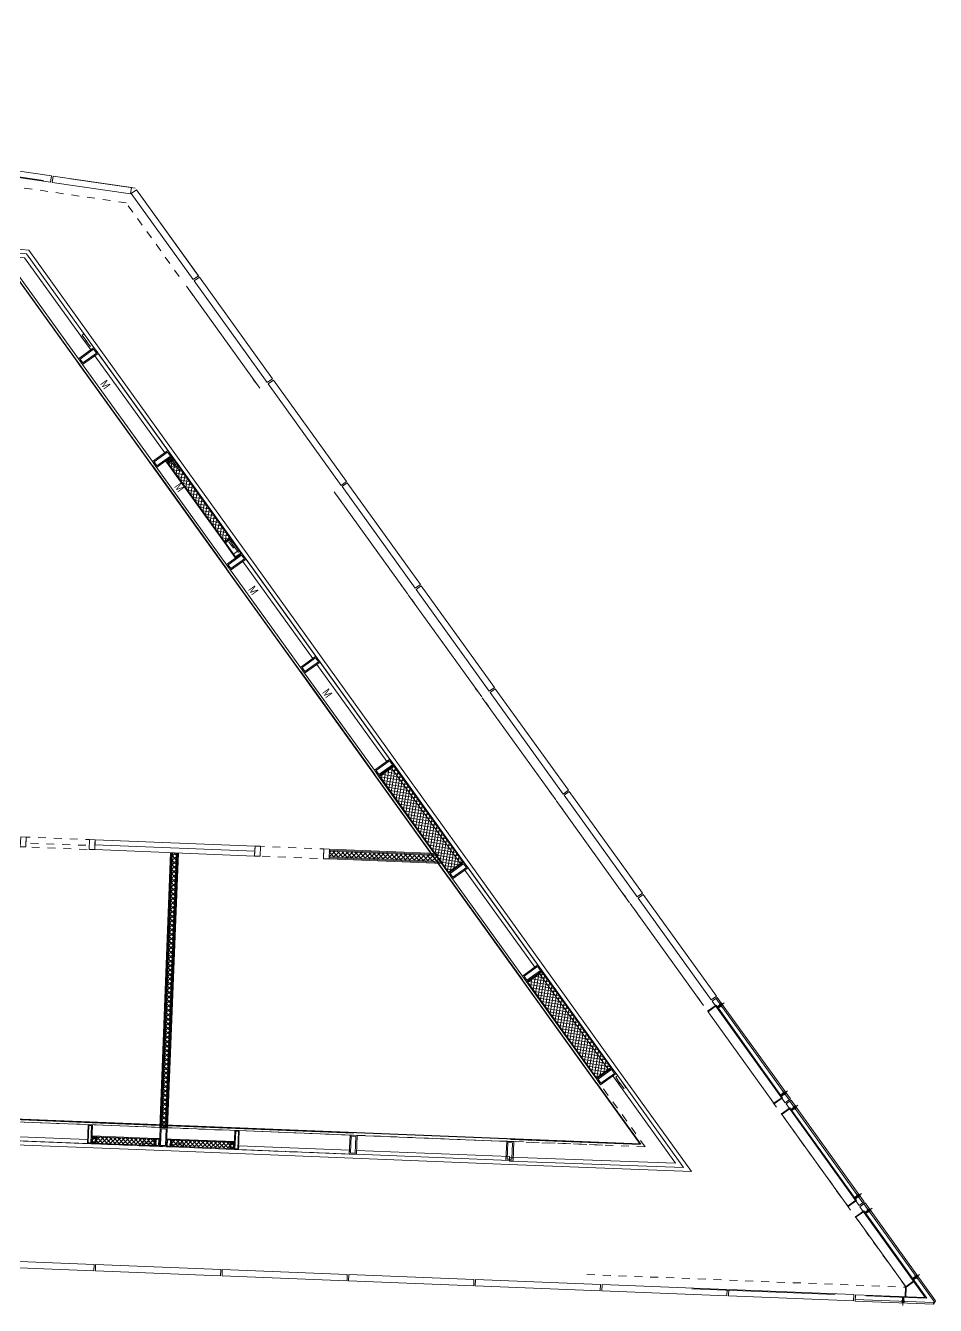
# Model space of a CAD drawing. Header units: metres. Extents: x 66528 to 66676, y 35171 to 35248.
# Drawn here: x 66663.23 to 66674.72, y 35196.38 to 35212.53 of the extents above; entities that cross this region are included whole.
import ezdxf

# ---------------------------------------------------------------- set-up
doc = ezdxf.new("R2010")
doc.units = ezdxf.units.M
doc.header["$LTSCALE"] = 0.00254
for name, pattern in [('Ohne Titel-20', [0.39368, 0.1388888888888889, -0.2547911111111111]), ('Ohne Titel-22', [0.78736, 0.39368, -0.39368]), ('Ohne Titel-23', [0.19685039370078738, 0.1377952755905512, -0.0590551181102362])]:
    doc.linetypes.add(name, pattern=pattern)
for name, color, linetype, lineweight in [('AUSBAU - Darstellungen - Fassade', 7, 'Continuous', 13), ('AUSBAU - Darstellungen - Trockenbau', 7, 'Continuous', 13), ('AUSBAU - Objekte - Türen', 7, 'Continuous', 13), ('ROHBAU - Darstellungen - Decken', 150, 'Continuous', 25)]:
    doc.layers.add(name, color=color, linetype=linetype, lineweight=lineweight)
doc.styles.add('Arial Narrow', font='ARIALN.TTF')
pattern_1 = [(45, (0, 0), (0.0264583333333318, -0.0264583333333364), []), (-45, (0.0748354676755763, -0.0748354676755763), (-0.0263285232311339, -0.0265881434355389), [])]

# ---------------------------------------------------------------- blocks, each defined once
blk = doc.blocks.new('Gruppe-319-1')
at = {"layer": 'AUSBAU - Objekte - Türen'}
blk.add_line((66664.10955218913, 35202.23021206413), (66664.10557525497, 35202.13029117544), dxfattribs=at)
at = {"layer": 'AUSBAU - Objekte - Türen', "flags": 128}
for points in [[(66663.24123469193, 35202.28979163356), (66663.2362635599, 35202.16489051058), (66663.16631893702, 35202.16767434427), (66663.17129006906, 35202.29257546726)], [(66664.11054643344, 35202.25519255756), (66664.10557529153, 35202.13029118666), (66664.03563066866, 35202.13307502036), (66664.04060181057, 35202.25797639124)]]:
    blk.add_lwpolyline(points, close=True, dxfattribs=at)
at = {"layer": 'AUSBAU - Objekte - Türen', "color": 253, "linetype": 'Ohne Titel-22', "flags": 128}
blk.add_lwpolyline([(66663.24123469193, 35202.28979163356), (66663.2362635599, 35202.16489051058), (66664.03563066866, 35202.13307502036), (66664.04060181057, 35202.25797639124)], close=True, dxfattribs=at)
blk = doc.blocks.new('Gruppe-320-1')
at = {"layer": 'AUSBAU - Objekte - Türen'}
blk.add_line((66666.12896901679, 35202.14983876971), (66666.12499214037, 35202.04991787872), dxfattribs=at)
at = {"layer": 'AUSBAU - Objekte - Türen', "flags": 128}
for points in [[(66666.12996324673, 35202.1748192637), (66666.12499210481, 35202.04991789281), (66666.1949367277, 35202.04713405912), (66666.1999078696, 35202.17203542998)], [(66666.99927498822, 35202.14022018766), (66666.9943038562, 35202.01531906467), (66667.06424847909, 35202.01253523097), (66667.06921961112, 35202.13743635395)]]:
    blk.add_lwpolyline(points, close=True, dxfattribs=at)
at = {"layer": 'AUSBAU - Objekte - Türen', "color": 253, "linetype": 'Ohne Titel-22', "flags": 128}
blk.add_lwpolyline([(66666.99927498822, 35202.14022018766), (66666.9943038562, 35202.01531906467), (66666.1949367277, 35202.04713405912), (66666.1999078696, 35202.17203542998)], close=True, dxfattribs=at)
blk = doc.blocks.new('Fassade_BTS_1.60m_Balkon (2D)')
at = {"layer": 'AUSBAU - Darstellungen - Fassade', "linetype": 'Ohne Titel-22'}
blk.add_line((-0.755, 0), (0.755, 0), dxfattribs=at)
at = {"layer": 'AUSBAU - Darstellungen - Fassade', "lineweight": 5, "flags": 128}
blk.add_lwpolyline([(-0.7900004933997989, -1.760003731712698), (-0.7900004933997989, -1.840003731712698), (0.7899995066002012, -1.840003731712698), (0.7899995066002012, -1.760003731712698)], close=True, dxfattribs=at)
blk = doc.blocks.new('Pfosten ab 1.OG (2D)')
at = {"layer": 'AUSBAU - Darstellungen - Fassade', "flags": 128}
for points in [[(-0.045, 0.1199999999997676), (0.045, 0.1199999999997676), (0.045, -0.1199999999997676), (-0.045, -0.1199999999997676)], [(-0.03, 0.1049999999997676), (0.03, 0.1049999999997676), (0.03, -0.1049999999997676), (-0.03, -0.1049999999997676)]]:
    blk.add_lwpolyline(points, close=True, dxfattribs=at)
blk = doc.blocks.new('Gruppe-353-1')
at = {"layer": 'AUSBAU - Darstellungen - Fassade', "lineweight": 5, "flags": 128}
blk.add_lwpolyline([(66661.98439840463, 35210.78429822112), (66661.99591826607, 35210.86346445629), (66663.55945141085, 35210.63594719287), (66663.54793154942, 35210.55678095768)], close=True, dxfattribs=at)
blk = doc.blocks.new('Gruppe-355-1')
at = {"layer": 'AUSBAU - Darstellungen - Fassade', "lineweight": 5}
blk.add_line((66662.09838189915, 35210.77781725023), (66663.45911573443, 35210.57981029437), dxfattribs=at)
at = {"layer": 'AUSBAU - Darstellungen - Fassade', "linetype": 'Continuous'}
for p, q in [((66661.89665234287, 35209.81375264131), (66663.27322238745, 35209.69865964825)), ((66663.27322238745, 35209.69865964825), (66664.1631619162, 35208.46112147107)), ((66661.8699906399, 35209.49486527311), (66663.09955159416, 35209.39206349347)), ((66663.115833231, 35209.42080688298), (66661.91733371072, 35209.52101166191)), ((66663.90336266809, 35208.27429441013), (66663.09955159416, 35209.39206349347)), ((66663.115833231, 35209.42080688298), (66663.90144629222, 35208.32834371638))]:
    blk.add_line(p, q, dxfattribs=at)
at = {"layer": 'AUSBAU - Darstellungen - Fassade', "lineweight": 5, "flags": 128}
for points in [[(66663.56821026148, 35210.55383010433), (66663.57973012295, 35210.63299633952), (66664.57088392581, 35210.48876875996), (66664.55936406436, 35210.40960252478)], [(66664.56803719045, 35210.41595018022), (66664.63298700246, 35210.46265694544), (66665.41572892011, 35209.37418635317), (66665.35077910809, 35209.32747958794)]]:
    blk.add_lwpolyline(points, close=True, dxfattribs=at)
at = {"layer": 'AUSBAU - Darstellungen - Fassade', "flags": 128}
blk.add_lwpolyline([(66661.93732998792, 35209.76017718804), (66663.24608587848, 35209.65075462135), (66664.09629572826, 35208.46846401206), (66664.0557020957, 35208.43927228377), (66663.21818247128, 35209.60391603305), (66661.93324741468, 35209.7113475598)], close=True, dxfattribs=at)
at = {"layer": 'AUSBAU - Darstellungen - Fassade', "color": 254, "linetype": 'Ohne Titel-23', "flags": 128}
for points in [[(66662.14908327923, 35209.71237287433), (66661.9697091346, 35209.72737008225), (66661.96804277817, 35209.70743962174), (66662.14741692279, 35209.69244241382)], [(66661.9697091346, 35209.72737008225), (66662.14908327923, 35209.71237287433), (66662.14741692277, 35209.69244241381), (66661.96804277817, 35209.70743962174)], [(66661.97220885946, 35209.75726804796), (66662.15158300407, 35209.74227084003), (66662.14908327923, 35209.71237287433), (66661.9697091346, 35209.72737008225)], [(66662.15158242031, 35209.74226385787), (66661.97220827568, 35209.7572610658), (66661.9697091346, 35209.72737008225), (66662.14908327923, 35209.71237287433)], [(66663.93018150982, 35208.61382764664), (66664.03527173157, 35208.46769056959), (66664.05150918459, 35208.47936726089), (66663.94641896282, 35208.62550433795)], [(66663.94641896282, 35208.62550433795), (66664.05150918459, 35208.47936726089), (66664.07586721751, 35208.49688363069), (66663.97077699575, 35208.64302070774)]]:
    blk.add_lwpolyline(points, close=True, dxfattribs=at)
at = {"layer": 'AUSBAU - Darstellungen - Fassade', "color": 7}
blk.add_blockref('Gruppe-353-1', (0, 0), dxfattribs=at)
at = {"layer": 'AUSBAU - Darstellungen - Fassade', "color": 7, "rotation": 175.2206999994388}
blk.add_blockref('Pfosten ab 1.OG (2D)', (66661.88248831317, 35209.64434372696), dxfattribs=at)
at = {"layer": 'AUSBAU - Darstellungen - Fassade', "color": 7, "xscale": -1, "rotation": 125.7207000002268}
blk.add_blockref('Pfosten ab 1.OG (2D)', (66664.02514356567, 35208.36186959495), dxfattribs=at)
blk = doc.blocks.new('Fassade_BTS_1.60m (2D)')
at = {"layer": 'AUSBAU - Darstellungen - Fassade', "linetype": 'Continuous'}
for p, q in [((0.045, 0.24), (1.554999999999999, 0.24)), ((0, -0.05), (1.6, -0.0499999999997676))]:
    blk.add_line(p, q, dxfattribs=at)
at = {"layer": 'AUSBAU - Darstellungen - Fassade'}
for p, q in [((0, 0), (1.6, 0)), ((0.045, 0.0490000000002324), (1.554999999999999, 0.0490000000002324)), ((0.045, 2.324e-13), (0.045, 0.0490000000002324)), ((0.045, 0.049), (1.554999999999999, 0.049)), ((0.045, 2.324e-13), (1.554999999999999, 2.324e-13)), ((1.554999999999999, 2.324e-13), (1.554999999999999, 0.0490000000002324)), ((0.0099995065999683, -1.520003731711571), (1.589999506599968, -1.520003731711571)), ((0.0099995065999683, -1.600003731711571), (0.0099995065999683, -1.520003731711571)), ((0.0099995065999683, -1.600003731711571), (1.589999506599968, -1.600003731711571)), ((1.589999506599968, -1.600003731711571), (1.589999506599968, -1.520003731711571))]:
    blk.add_line(p, q, dxfattribs=at)
at = {"layer": 'AUSBAU - Darstellungen - Fassade', "lineweight": 18}
blk.add_line((0.0064998854059727, -1.400003822710991), (1.593499856462559, -1.400003822711062), dxfattribs=at)
at = {"layer": 'AUSBAU - Darstellungen - Fassade', "lineweight": 5}
for p, q in [((0.1449999810515437, -1.400003822710998), (0.0903844499279512, -1.400003822847029)), ((1.520000058872392, -1.400003822710998), (1.455000059075769, -1.400003822711056))]:
    blk.add_line(p, q, dxfattribs=at)
at = {"layer": 'AUSBAU - Darstellungen - Fassade', "color": 7}
for p in [(0, 0.12), (1.6, 0.12)]:
    blk.add_blockref('Pfosten ab 1.OG (2D)', p, dxfattribs=at)
blk = doc.blocks.new('Fassade_BTS_1.60m_Flügel klein (2D)')
at = {"layer": 'AUSBAU - Darstellungen - Fassade', "linetype": 'Continuous', "lineweight": 5}
h = blk.add_hatch(dxfattribs=at)
h.set_pattern_fill('DÄMMUNG GRAU', color=251, style=0, pattern_type=2)
h.set_pattern_definition(pattern_1)
h.paths.add_polyline_path([(0.0899999999999996, 0.09), (1.304999999999999, 0.09), (1.304999999999999, 0.01), (0.0899999999999995, 0.01)])
at = {"layer": 'AUSBAU - Darstellungen - Fassade', "linetype": 'Continuous'}
for p, q in [((0, 0.24), (1.6, 0.24)), ((0.0799999999999995, 0), (0.0799999999999995, 0.1)), ((1.5, 0), (1.5, 0.1)), ((0, -0.05), (1.6, -0.0499999999997676))]:
    blk.add_line(p, q, dxfattribs=at)
at = {"layer": 'AUSBAU - Darstellungen - Fassade'}
for p, q in [((0, 0), (1.6, 0)), ((0, 0), (1.6, 0)), ((0.0099995065999683, -1.520003731711571), (1.589999506599968, -1.520003731711571)), ((0.0099995065999683, -1.600003731711571), (0.0099995065999683, -1.520003731711571)), ((0.0099995065999683, -1.600003731711571), (1.589999506599968, -1.600003731711571)), ((1.589999506599968, -1.600003731711571), (1.589999506599968, -1.520003731711571))]:
    blk.add_line(p, q, dxfattribs=at)
at = {"layer": 'AUSBAU - Darstellungen - Fassade', "flags": 128}
for points in [[(0.045, 0.1), (1.314999999999999, 0.1), (1.314999999999999, 0), (0.045, 0)], [(0.045, 0.1), (0.0799999999999995, 0.1), (0.0799999999999995, 0), (0.045, 0)], [(0.055, 0.09), (0.0699999999999995, 0.09), (0.0699999999999995, 0.01), (0.055, 0.01)], [(0.0899999999999996, 0.09), (1.304999999999999, 0.09), (1.304999999999999, 0.01), (0.0899999999999995, 0.01)], [(1.554999999999999, 0.1), (1.314999999999999, 0.1), (1.314999999999999, 0), (1.554999999999999, 0)], [(1.544999999999999, 0.09), (1.324999999999999, 0.09), (1.324999999999999, 0.01), (1.544999999999999, 0.01)]]:
    blk.add_lwpolyline(points, close=True, dxfattribs=at)
at = {"layer": 'AUSBAU - Darstellungen - Fassade', "color": 254, "linetype": 'Ohne Titel-23', "flags": 128}
for points in [[(0.0799999817886856, 0.0499952763544134), (0.2599999817886855, 0.0499952763544134), (0.2599999817886855, 0.0299952763544134), (0.0799999817886856, 0.0299952763544134)], [(0.0799999817886856, 0.0299952763544134), (0.2599999817886855, 0.0299952763544134), (0.2599999817886855, 0), (0.0799999817886856, 0)], [(1.340000018211314, 0.0499952763544134), (1.520000018211314, 0.0499952763544134), (1.520000018211314, 0.0299952763544134), (1.340000018211314, 0.0299952763544134)], [(1.340000018211314, 0.0299952763544134), (1.520000018211314, 0.0299952763544134), (1.520000018211314, -7.0065280963e-06), (1.340000018211314, -7.0065280963e-06)]]:
    blk.add_lwpolyline(points, close=True, dxfattribs=at)
at = {"layer": 'AUSBAU - Darstellungen - Fassade', "color": 7}
for p in [(0, 0.1199999999997676), (0, 0.12), (1.6, 0.1199999999997676)]:
    blk.add_blockref('Pfosten ab 1.OG (2D)', p, dxfattribs=at)
blk = doc.blocks.new('Fassade_BTS_2.40m_Flügel 0.8m (2D)')
at = {"layer": 'AUSBAU - Darstellungen - Fassade', "linetype": 'Continuous', "lineweight": 5}
h = blk.add_hatch(dxfattribs=at)
h.set_pattern_fill('DÄMMUNG GRAU', color=251, style=0, pattern_type=2)
h.set_pattern_definition(pattern_1)
h.paths.add_polyline_path([(1.509999999999999, 0.09), (2.29, 0.09), (2.29, 0.01), (1.509999999999999, 0.01)])
at = {"layer": 'AUSBAU - Darstellungen - Fassade', "linetype": 'Continuous'}
for p, q in [((0, 0.24), (2.399999999999999, 0.24)), ((2.299999999999999, 0), (2.299999999999999, 0.1)), ((2.299999999999999, 0), (2.299999999999999, 0.1)), ((0, -0.05), (2.399999999999999, -0.05))]:
    blk.add_line(p, q, dxfattribs=at)
at = {"layer": 'AUSBAU - Darstellungen - Fassade'}
blk.add_line((0, 0), (1.6, 0), dxfattribs=at)
blk.add_line((0, 0), (1.6, 0), dxfattribs=at)
at = {"layer": 'AUSBAU - Darstellungen - Fassade', "flags": 128}
for points in [[(1.445, 0.24), (1.5, 0.24), (1.5, 0), (1.445, 0)], [(1.455, 0.23), (1.49, 0.23), (1.49, 0.01), (1.455, 0.01)], [(0.045, 0.05), (1.445, 0.05), (1.445, 0), (0.045, 0)], [(1.5, 0.1), (2.299999999999999, 0.1), (2.299999999999999, 0), (1.5, 0)], [(1.5, 0.1), (1.554999999999999, 0.1), (1.554999999999999, 0), (1.5, 0)], [(1.509999999999999, 0.09), (2.29, 0.09), (2.29, 0.01), (1.509999999999999, 0.01)], [(1.509999999999999, 0.09), (1.544999999999999, 0.09), (1.544999999999999, 0.01), (1.509999999999999, 0.01)], [(2.354999999999999, 0.1), (2.299999999999999, 0.1), (2.299999999999999, 0), (2.354999999999999, 0)], [(2.345, 0.09), (2.31, 0.09), (2.31, 0.01), (2.345, 0.01)]]:
    blk.add_lwpolyline(points, close=True, dxfattribs=at)
at = {"layer": 'AUSBAU - Darstellungen - Fassade', "color": 254, "linetype": 'Ohne Titel-23', "flags": 128}
for points in [[(2.140000018209219, 0.0499952763542533), (2.320000018209218, 0.0499952763542533), (2.320000018209218, 0.0299952763542533), (2.140000018209219, 0.0299952763542533)], [(2.140000018209219, 0.0299952763542533), (2.320000018209218, 0.0299952763542533), (2.320000018209218, -7.0065259933e-06), (2.140000018209219, -7.0065259933e-06)]]:
    blk.add_lwpolyline(points, close=True, dxfattribs=at)
at = {"layer": 'AUSBAU - Darstellungen - Fassade', "color": 7}
for p in [(0, 0.12), (2.399999999999999, 0.12)]:
    blk.add_blockref('Pfosten ab 1.OG (2D)', p, dxfattribs=at)
blk = doc.blocks.new('Fassade_4.OG_BTS_Dämmpaneel (2D)')
at = {"layer": 'AUSBAU - Darstellungen - Fassade', "linetype": 'Continuous', "lineweight": 5}
h = blk.add_hatch(dxfattribs=at)
h.set_pattern_fill('DÄMMUNG GRAU', color=251, style=0, pattern_type=2)
h.set_pattern_definition(pattern_1)
h.paths.add_polyline_path([(0.01, -0.23), (0.01, -0.01), (1.5, -0.01), (1.5, -0.23)])
at = {"layer": 'AUSBAU - Darstellungen - Fassade'}
for p, q in [((0.01, -0.01), (1.5, -0.01)), ((0.01, -0.23), (0.01, -0.01)), ((1.5, -0.23), (1.5, -0.01)), ((0.01, -0.23), (1.5, -0.23))]:
    blk.add_line(p, q, dxfattribs=at)
at = {"layer": 'AUSBAU - Darstellungen - Fassade', "color": 7, "flags": 128}
blk.add_lwpolyline([(0, 0), (1.509999999999999, 0), (1.509999999999999, -0.24), (0, -0.24)], close=True, dxfattribs=at)
at = {"layer": 'AUSBAU - Darstellungen - Fassade', "flags": 128}
for points in [[(0, 0), (1.509999999999999, 0), (1.509999999999999, -0.24), (0, -0.24)], [(0.01, -0.01), (1.5, -0.01), (1.5, -0.23), (0.01, -0.23)]]:
    blk.add_lwpolyline(points, close=True, dxfattribs=at)
blk = doc.blocks.new('Gruppe-399-1')
at = {"layer": 'AUSBAU - Darstellungen - Fassade', "lineweight": 5}
blk.add_line((66673.84470706964, 35196.49600321563), (66674.61026786582, 35196.46553214419), dxfattribs=at)
at = {"layer": 'AUSBAU - Darstellungen - Fassade', "lineweight": 5, "flags": 128}
blk.add_lwpolyline([(66673.7078248675, 35196.4514119417), (66673.70702945153, 35196.43142776511), (66674.69713559431, 35196.39201927474), (66674.69793101025, 35196.41200345132)], close=True, dxfattribs=at)
blk = doc.blocks.new('Gruppe-404-1')
at = {"layer": 'AUSBAU - Darstellungen - Fassade', "linetype": 'Ohne Titel-20', "lineweight": 5}
blk.add_line((66672.8545432421, 35199.08382970904), (66672.73479225776, 35198.99771378866), dxfattribs=at)
at = {"layer": 'AUSBAU - Darstellungen - Fassade', "lineweight": 5}
for p, q in [((66672.81501221102, 35199.06771918489), (66672.76629995997, 35199.03268898989)), ((66672.77797669494, 35199.01645156828), (66672.76629995997, 35199.03268898989)), ((66672.82668894599, 35199.05148176328), (66672.77797669494, 35199.01645156828)), ((66672.80105514651, 35199.06999953811), (66672.82440861645, 35199.0375246949)), ((66672.81501221102, 35199.06771918489), (66672.82021175185, 35199.07761691768)), ((66672.8208505785, 35199.05960047409), (66672.81501221102, 35199.06771918489)), ((66672.81729256811, 35199.08167627308), (66672.84064603805, 35199.04920142987)), ((66672.83772685431, 35199.05326078527), (66672.82021175185, 35199.07761691768)), ((66672.8208505785, 35199.05960047409), (66672.82668894599, 35199.05148176328)), ((66672.82668894599, 35199.05148176328), (66672.83772685431, 35199.05326078527))]:
    blk.add_line(p, q, dxfattribs=at)
at = {"layer": 'AUSBAU - Darstellungen - Fassade', "lineweight": 5, "flags": 128}
blk.add_lwpolyline([(66672.82180882602, 35199.03257581411), (66672.82586820831, 35199.03549501721), (66672.79959555464, 35199.07202921582), (66672.79553617233, 35199.06911001273)], close=True, dxfattribs=at)
blk = doc.blocks.new('Gruppe-405-1')
at = {"layer": 'AUSBAU - Darstellungen - Fassade', "linetype": 'Ohne Titel-20', "lineweight": 5}
blk.add_line((66672.05322725934, 35200.19812283013), (66671.93347627501, 35200.11200690973), dxfattribs=at)
at = {"layer": 'AUSBAU - Darstellungen - Fassade', "lineweight": 5}
for p, q in [((66672.01369622826, 35200.18201230596), (66671.96498397722, 35200.14698211096)), ((66671.96498397722, 35200.14698211096), (66671.97666071217, 35200.13074468935)), ((66672.02537296322, 35200.16577488436), (66671.97666071217, 35200.13074468935)), ((66672.02309263367, 35200.15181781598), (66671.99973916374, 35200.1842926592)), ((66672.01369622826, 35200.18201230596), (66672.0188957691, 35200.19191003877)), ((66672.01953459575, 35200.17389359516), (66672.01369622826, 35200.18201230596)), ((66672.0393300553, 35200.16349455095), (66672.01597658536, 35200.19596939416)), ((66672.0188957691, 35200.19191003877), (66672.03641087153, 35200.16755390634)), ((66672.01953459575, 35200.17389359516), (66672.02537296322, 35200.16577488436)), ((66672.02537296322, 35200.16577488436), (66672.03641087153, 35200.16755390634))]:
    blk.add_line(p, q, dxfattribs=at)
at = {"layer": 'AUSBAU - Darstellungen - Fassade', "lineweight": 5, "flags": 128}
blk.add_lwpolyline([(66671.99422018958, 35200.18340313381), (66671.99827957187, 35200.18632233689), (66672.02455222557, 35200.14978813827), (66672.02049284326, 35200.14686893518)], close=True, dxfattribs=at)
blk = doc.blocks.new('USW-Traeger DIN1029-49')
at = {"layer": 'AUSBAU - Darstellungen - Fassade', "lineweight": 5, "flags": 128}
blk.add_lwpolyline([(0, 0), (0, 0.13), (0.0025, 0.13, -0.4142135623730951), (0.008, 0.1245), (0.008, 0.019, 0.4142135623730951), (0.019, 0.008), (0.0595, 0.008, -0.4142135623730947), (0.065, 0.0025), (0.065, 0)], format="xyb", close=True, dxfattribs=at)
blk = doc.blocks.new('USW-Traeger DIN1029-50')
at = {"layer": 'AUSBAU - Darstellungen - Fassade', "lineweight": 5, "flags": 128}
blk.add_lwpolyline([(0, 0), (0, 0.13), (0.0025, 0.13, -0.4142135623730951), (0.008, 0.1245), (0.008, 0.019, 0.4142135623730951), (0.019, 0.008), (0.0595, 0.008, -0.4142135623730947), (0.065, 0.0025), (0.065, 0)], format="xyb", close=True, dxfattribs=at)
blk = doc.blocks.new('Gruppe-407-1')
at = {"layer": 'AUSBAU - Darstellungen - Fassade', "linetype": 'Ohne Titel-20', "lineweight": 5}
blk.add_line((66672.98513297287, 35198.90223440064), (66672.86538199728, 35198.81611846804), dxfattribs=at)
at = {"layer": 'AUSBAU - Darstellungen - Fassade', "lineweight": 5}
for p, q in [((66672.94560194341, 35198.88612387245), (66672.89688969597, 35198.85109367248)), ((66672.89688969597, 35198.85109367248), (66672.90856643258, 35198.83485625207)), ((66672.95727868004, 35198.86988645203), (66672.90856643258, 35198.83485625207)), ((66672.95499835192, 35198.85592938343), (66672.93164487867, 35198.88840422426)), ((66672.94560194341, 35198.88612387245), (66672.95080148325, 35198.89602160578)), ((66672.95144031174, 35198.87800516225), (66672.94560194341, 35198.88612387245)), ((66672.97123577232, 35198.86760612005), (66672.9478822991, 35198.90008096088)), ((66672.95080148325, 35198.89602160578), (66672.96831658817, 35198.87166547515)), ((66672.95144031174, 35198.87800516225), (66672.95727868004, 35198.86988645203)), ((66672.95727868004, 35198.86988645203), (66672.96831658817, 35198.87166547515))]:
    blk.add_line(p, q, dxfattribs=at)
at = {"layer": 'AUSBAU - Darstellungen - Fassade', "lineweight": 5, "flags": 128}
blk.add_lwpolyline([(66672.92612590459, 35198.88751469831), (66672.93018528659, 35198.89043390181), (66672.956457944, 35198.85389970587), (66672.952398562, 35198.85098050237)], close=True, dxfattribs=at)
blk = doc.blocks.new('Gruppe-408-1')
at = {"layer": 'AUSBAU - Darstellungen - Fassade', "linetype": 'Ohne Titel-20', "lineweight": 5}
blk.add_line((66673.78644906923, 35197.78794136127), (66673.66669809363, 35197.70182542867), dxfattribs=at)
at = {"layer": 'AUSBAU - Darstellungen - Fassade', "lineweight": 5}
for p, q in [((66673.74691803977, 35197.77183083308), (66673.69820579229, 35197.7368006331)), ((66673.70988252893, 35197.72056321269), (66673.69820579229, 35197.7368006331)), ((66673.75859477639, 35197.75559341265), (66673.70988252893, 35197.72056321269)), ((66673.73296097502, 35197.77411118488), (66673.75631444826, 35197.74163634404)), ((66673.74691803977, 35197.77183083308), (66673.7521175796, 35197.78172856638)), ((66673.75275640807, 35197.76371212286), (66673.74691803977, 35197.77183083308)), ((66673.74919839542, 35197.7857879215), (66673.7725518687, 35197.75331308067)), ((66673.76963268452, 35197.75737243576), (66673.7521175796, 35197.78172856638)), ((66673.75275640807, 35197.76371212286), (66673.75859477639, 35197.75559341265)), ((66673.75859477639, 35197.75559341265), (66673.76963268452, 35197.75737243576))]:
    blk.add_line(p, q, dxfattribs=at)
at = {"layer": 'AUSBAU - Darstellungen - Fassade', "lineweight": 5, "flags": 128}
blk.add_lwpolyline([(66673.75371465836, 35197.73668746299), (66673.75777404035, 35197.73960666648), (66673.73150138295, 35197.77614086241), (66673.72744200095, 35197.77322165893)], close=True, dxfattribs=at)
blk = doc.blocks.new('USW-Traeger DIN1029-51')
at = {"layer": 'AUSBAU - Darstellungen - Fassade', "lineweight": 5, "flags": 128}
blk.add_lwpolyline([(0, 0), (0, 0.13), (0.0025, 0.13, -0.4142135623730951), (0.008, 0.1245), (0.008, 0.019, 0.4142135623730951), (0.019, 0.008), (0.0595, 0.008, -0.4142135623730947), (0.065, 0.0025), (0.065, 0)], format="xyb", close=True, dxfattribs=at)
blk = doc.blocks.new('USW-Traeger DIN1029-52')
at = {"layer": 'AUSBAU - Darstellungen - Fassade', "lineweight": 5, "flags": 128}
blk.add_lwpolyline([(0, 0), (0, 0.13), (0.0025, 0.13, -0.4142135623730951), (0.008, 0.1245), (0.008, 0.019, 0.4142135623730951), (0.019, 0.008), (0.0595, 0.008, -0.4142135623730947), (0.065, 0.0025), (0.065, 0)], format="xyb", close=True, dxfattribs=at)
blk = doc.blocks.new('Gruppe-410-1')
at = {"layer": 'AUSBAU - Darstellungen - Fassade', "linetype": 'Ohne Titel-20', "lineweight": 5}
blk.add_line((66674.520287908, 35196.76748055471), (66674.40053692363, 35196.68136463431), dxfattribs=at)
at = {"layer": 'AUSBAU - Darstellungen - Fassade', "lineweight": 5}
for p, q in [((66674.48075687692, 35196.75137003055), (66674.43204462586, 35196.71633983556)), ((66674.49243361187, 35196.73513260893), (66674.44372136082, 35196.70010241395)), ((66674.4667998124, 35196.75365038378), (66674.49015328233, 35196.72117554057)), ((66674.48075687692, 35196.75137003055), (66674.48595641776, 35196.76126776335)), ((66674.48659524438, 35196.74325131975), (66674.48075687692, 35196.75137003055)), ((66674.48303723401, 35196.76532711874), (66674.50639070393, 35196.73285227553)), ((66674.50347152022, 35196.73691163093), (66674.48595641776, 35196.76126776335)), ((66674.48659524438, 35196.74325131975), (66674.49243361187, 35196.73513260893)), ((66674.49243361187, 35196.73513260893), (66674.50347152022, 35196.73691163093)), ((66674.44372136082, 35196.70010241395), (66674.43204462586, 35196.71633983556))]:
    blk.add_line(p, q, dxfattribs=at)
at = {"layer": 'AUSBAU - Darstellungen - Fassade', "lineweight": 5, "flags": 128}
blk.add_lwpolyline([(66674.48755349191, 35196.71622665978), (66674.4916128742, 35196.71914586287), (66674.46534022053, 35196.75568006149), (66674.46128083822, 35196.75276085839)], close=True, dxfattribs=at)
blk = doc.blocks.new('Gruppe-411-1')
at = {"layer": 'AUSBAU - Darstellungen - Fassade', "linetype": 'Ohne Titel-20', "lineweight": 5}
blk.add_line((66673.91995837145, 35197.60228615873), (66673.8002073871, 35197.51617023833), dxfattribs=at)
at = {"layer": 'AUSBAU - Darstellungen - Fassade', "lineweight": 5}
for p, q in [((66673.88042734035, 35197.58617563455), (66673.83171508931, 35197.55114543957)), ((66673.83171508931, 35197.55114543957), (66673.84339182428, 35197.53490801794)), ((66673.89210407532, 35197.56993821296), (66673.84339182428, 35197.53490801794)), ((66673.88982374578, 35197.55598114457), (66673.86647027583, 35197.58845598779)), ((66673.88042734035, 35197.58617563455), (66673.8856268812, 35197.59607336736)), ((66673.88626570783, 35197.57805692375), (66673.88042734035, 35197.58617563455)), ((66673.90606116738, 35197.56765787953), (66673.88270769746, 35197.60013272276)), ((66673.8856268812, 35197.59607336736), (66673.90314198365, 35197.57171723494)), ((66673.88626570783, 35197.57805692375), (66673.89210407532, 35197.56993821296)), ((66673.89210407532, 35197.56993821296), (66673.90314198365, 35197.57171723494))]:
    blk.add_line(p, q, dxfattribs=at)
at = {"layer": 'AUSBAU - Darstellungen - Fassade', "lineweight": 5, "flags": 128}
blk.add_lwpolyline([(66673.86095130169, 35197.58756646241), (66673.86501068398, 35197.59048566549), (66673.89128333765, 35197.55395146688), (66673.88722395536, 35197.55103226378)], close=True, dxfattribs=at)
blk = doc.blocks.new('USW-Traeger DIN1029-53')
at = {"layer": 'AUSBAU - Darstellungen - Fassade', "lineweight": 5, "flags": 128}
blk.add_lwpolyline([(0, 0), (0, 0.13), (0.0025, 0.13, -0.4142135623730951), (0.008, 0.1245), (0.008, 0.019, 0.4142135623730951), (0.019, 0.008), (0.0595, 0.008, -0.4142135623730947), (0.065, 0.0025), (0.065, 0)], format="xyb", close=True, dxfattribs=at)
blk = doc.blocks.new('USW-Traeger DIN1029-54')
at = {"layer": 'AUSBAU - Darstellungen - Fassade', "lineweight": 5, "flags": 128}
blk.add_lwpolyline([(0, 0), (0, 0.13), (0.0025, 0.13, -0.4142135623730951), (0.008, 0.1245), (0.008, 0.019, 0.4142135623730951), (0.019, 0.008), (0.0595, 0.008, -0.4142135623730947), (0.065, 0.0025), (0.065, 0)], format="xyb", close=True, dxfattribs=at)
blk = doc.blocks.new('Gruppe-413-1')
at = {"layer": 'AUSBAU - Darstellungen - Fassade', "lineweight": 5}
for p, q in [((66674.29090130227, 35196.408183716), (66674.33086965544, 35196.40659288406)), ((66674.29169671824, 35196.42816789257), (66674.33166507138, 35196.42657706067)), ((66674.30129109923, 35196.41777811326), (66674.29589734644, 35196.40798486201)), ((66674.3258736113, 35196.40679173808), (66674.29589734644, 35196.40798486201)), ((66674.30129109923, 35196.41777811326), (66674.30367734643, 35196.47773062603)), ((66674.31128318753, 35196.41738040529), (66674.30129109923, 35196.41777811326)), ((66674.323661523, 35196.47693521006), (66674.30367734643, 35196.47773062603)), ((66674.31128318753, 35196.41738040529), (66674.32127527581, 35196.41698269732)), ((66674.32127527581, 35196.41698269732), (66674.323661523, 35196.47693521006)), ((66674.32127527581, 35196.41698269732), (66674.3258736113, 35196.40679173808))]:
    blk.add_line(p, q, dxfattribs=at)
at = {"layer": 'AUSBAU - Darstellungen - Fassade', "linetype": 'Ohne Titel-23', "lineweight": 5}
blk.add_line((66674.30963269874, 35196.37591322193), (66674.31549889142, 35196.52329652418), dxfattribs=at)
at = {"layer": 'AUSBAU - Darstellungen - Fassade', "lineweight": 5, "flags": 128}
blk.add_lwpolyline([(66674.33436194879, 35196.43147371092), (66674.33416309347, 35196.42647763368), (66674.28919869618, 35196.42826731957), (66674.28939755149, 35196.43326339682)], close=True, dxfattribs=at)
blk = doc.blocks.new('USW-Traeger DIN1029-55')
at = {"layer": 'AUSBAU - Darstellungen - Fassade', "lineweight": 5, "flags": 128}
blk.add_lwpolyline([(0, 0), (0, 0.13), (0.0025, 0.13, -0.4142135623730951), (0.008, 0.1245), (0.008, 0.019, 0.4142135623730951), (0.019, 0.008), (0.0595, 0.008, -0.4142135623730947), (0.065, 0.0025), (0.065, 0)], format="xyb", close=True, dxfattribs=at)
blk = doc.blocks.new('Gruppe-414-1')
at = {"layer": 'AUSBAU - Darstellungen - Fassade'}
for p, q in [((66671.96635018481, 35200.26497882111), (66671.90140037276, 35200.21827205587)), ((66672.82385901744, 35198.93551322476), (66671.90140037276, 35200.21827205587)), ((66672.88880882946, 35198.98221999), (66671.96635018481, 35200.26497882111)), ((66672.88880882946, 35198.98221999), (66672.82385901744, 35198.93551322476)), ((66672.89971608295, 35198.96705987173), (66672.83476627093, 35198.9203531065)), ((66673.7572248842, 35197.63759431905), (66672.83476627093, 35198.9203531065)), ((66673.82217469622, 35197.68430108429), (66672.89971608295, 35198.96705987173)), ((66673.82217469622, 35197.68430108429), (66673.7572248842, 35197.63759431905)), ((66670.50956317116, 35196.55869423959), (66670.512744835, 35196.63863094589)), ((66670.512744835, 35196.63863094589), (66672.09149478454, 35196.57579308534)), ((66672.08831312072, 35196.49585637904), (66672.09149478454, 35196.57579308534)), ((66672.10829631134, 35196.49506100232), (66672.11147797518, 35196.57499770862)), ((66672.11147797518, 35196.57499770862), (66673.69022792473, 35196.51215984807)), ((66670.50956317116, 35196.55869423959), (66672.08831312072, 35196.49585637904)), ((66672.10829631134, 35196.49506100232), (66673.68704626092, 35196.43222314177)), ((66673.68704626092, 35196.43222314177), (66673.69022792473, 35196.51215984807))]:
    blk.add_line(p, q, dxfattribs=at)
at = {"layer": 'AUSBAU - Darstellungen - Fassade', "lineweight": 5}
for p, q in [((66671.88279428064, 35200.0386085435), (66671.85090772665, 35200.08294931384)), ((66671.88279428064, 35200.0386085435), (66672.64762046668, 35198.97505736486)), ((66671.98833752102, 35200.11450732088), (66672.79111309566, 35198.9981845221)), ((66672.68556985521, 35198.92228574481), (66672.64762046668, 35198.97505736486)), ((66673.68652912955, 35197.75303810665), (66672.88375344111, 35198.86936082359)), ((66672.7782102084, 35198.79346203553), (66672.81615960233, 35198.74069041933)), ((66673.58098589678, 35197.67713931866), (66672.81615960233, 35198.74069041933)), ((66673.58098589678, 35197.67713931866), (66673.61287245553, 35197.63279855174)), ((66673.74952539272, 35197.4427718721), (66673.71763883872, 35197.48711264243)), ((66673.74952539272, 35197.4427718721), (66674.35131392172, 35196.60593742395)), ((66673.85506863313, 35197.51867064949), (66674.61247324753, 35196.46543975198)), ((66671.64462507753, 35196.5835669017), (66673.45319309576, 35196.51158175486)), ((66674.61247324753, 35196.46543975198), (66674.14337252559, 35196.48411103414))]:
    blk.add_line(p, q, dxfattribs=at)
at = {"layer": 'AUSBAU - Darstellungen - Fassade', "linetype": 'Continuous'}
for p, q in [((66670.70210890113, 35199.36814799251), (66671.63926687809, 35198.0649558566)), ((66671.63926687809, 35198.0649558566), (66669.3403121855, 35198.15645951399))]:
    blk.add_line(p, q, dxfattribs=at)
at = {"layer": 'AUSBAU - Darstellungen - Fassade', "linetype": 'Ohne Titel-22'}
for p, q in [((66671.05667337017, 35198.37837926442), (66670.49293853514, 35199.16230149462)), ((66669.35260099622, 35198.4462052442), (66671.05667337017, 35198.37837926442))]:
    blk.add_line(p, q, dxfattribs=at)
at = {"layer": 'AUSBAU - Darstellungen - Fassade', "lineweight": 5, "flags": 128}
for points in [[(66671.95011276318, 35200.25330208614), (66671.96635018481, 35200.26497882111), (66672.88881224737, 35198.98222251412), (66672.87257482576, 35198.97054577915)], [(66673.80594085588, 35197.67262692215), (66673.8221782763, 35197.68430365878), (66672.89971608295, 35198.96705987173), (66672.88347866254, 35198.9553831351)], [(66673.70702945153, 35196.43142776511), (66673.7102111154, 35196.51136447142), (66674.59238047096, 35196.4762521122), (66673.76813161046, 35197.62243520984), (66673.83308129688, 35197.66914214971), (66674.72039882977, 35196.43525708517), (66674.69713559431, 35196.39201927474)], [(66673.81684387528, 35197.65746541473), (66673.83308129688, 35197.66914214971), (66674.72039882977, 35196.43525708517), (66674.70416140817, 35196.4235803502)]]:
    blk.add_lwpolyline(points, close=True, dxfattribs=at)
at = {"layer": 'AUSBAU - Darstellungen - Fassade', "flags": 128}
blk.add_lwpolyline([(66670.68778797123, 35199.30242179031), (66671.53881044843, 35198.119001152), (66669.34222327326, 35198.19856059511), (66669.34421181315, 35198.24852103654), (66671.43836505787, 35198.17303848947), (66670.64719433872, 35199.27323006205)], close=True, dxfattribs=at)
at = {"layer": 'AUSBAU - Darstellungen - Fassade', "color": 254, "linetype": 'Ohne Titel-23', "flags": 128}
for points in [[(66670.66763255732, 35199.24481740385), (66670.77272317205, 35199.09868060939), (66670.78896059365, 35199.11035734436), (66670.68386997892, 35199.25649413882)], [(66670.68386997892, 35199.25649413882), (66670.78896059365, 35199.11035734436), (66670.81331289107, 35199.12786968897), (66670.70822227637, 35199.27400648344)]]:
    blk.add_lwpolyline(points, close=True, dxfattribs=at)
at = {"layer": 'ROHBAU - Darstellungen - Decken', "linetype": 'Continuous'}
for p, q in [((66670.44231028776, 35199.18132004875), (66670.99640774682, 35198.41079942655)), ((66669.35380112646, 35198.47618123023), (66670.99640604308, 35198.41080179586))]:
    blk.add_line(p, q, dxfattribs=at)
at = {"layer": 'AUSBAU - Darstellungen - Fassade', "xscale": -1}
for name, p, rotation in [('USW-Traeger DIN1029-49', (66671.95038813238, 35200.1672789411), 125.7208540663891), ('USW-Traeger DIN1029-52', (66672.88375404051, 35198.86935999009), 125.7208599073767), ('USW-Traeger DIN1029-53', (66673.81711924447, 35197.57144226969), 125.7208540663891), ('USW-Traeger DIN1029-55', (66674.34614367824, 35196.47604027777), 357.7207000033031)]:
    blk.add_blockref(name, p, dxfattribs=dict(at, rotation=rotation))
at = {"layer": 'AUSBAU - Darstellungen - Fassade', "color": 7}
for name in ['Gruppe-405-1', 'Gruppe-404-1', 'Gruppe-407-1', 'Gruppe-408-1', 'Gruppe-411-1', 'Gruppe-410-1', 'Gruppe-399-1', 'Gruppe-413-1']:
    blk.add_blockref(name, (0, 0), dxfattribs=at)
at = {"layer": 'AUSBAU - Darstellungen - Fassade', "color": 7, "xscale": -1, "rotation": 125.7208540663891}
blk.add_blockref('Pfosten ab 1.OG (2D)', (66670.56409081745, 35199.26889574527), dxfattribs=at)
at = {"layer": 'AUSBAU - Darstellungen - Fassade'}
for name, p, rotation in [('USW-Traeger DIN1029-50', (66672.79111249628, 35198.99818535559), 125.7208540663891), ('USW-Traeger DIN1029-51', (66673.72447852357, 35197.7002664903), 125.7208599073767), ('USW-Traeger DIN1029-54', (66674.45685716218, 35196.68183620125), 125.7208540663891)]:
    blk.add_blockref(name, p, dxfattribs=dict(at, rotation=rotation))
blk = doc.blocks.new('Gruppe-415-1')
at = {"layer": 'AUSBAU - Darstellungen - Fassade', "linetype": 'Ohne Titel-22'}
blk.add_line((66667.42024515125, 35198.52311680814), (66668.92905048282, 35198.46306290344), dxfattribs=at)
at = {"layer": 'AUSBAU - Darstellungen - Fassade', "linetype": 'Continuous'}
for p, q in [((66667.42024515125, 35198.52311680814), (66669.42865489723, 35198.44317750453)), ((66667.36374722258, 35198.23513593367), (66669.3404158536, 35198.15645999907))]:
    blk.add_line(p, q, dxfattribs=at)
at = {"layer": 'AUSBAU - Darstellungen - Fassade', "flags": 128}
blk.add_lwpolyline([(66667.41264892888, 35198.33226792183), (66669.34451043594, 35198.25537541328), (66669.34256166687, 35198.20641418068), (66667.41070015977, 35198.28330668921)], close=True, dxfattribs=at)
at = {"layer": 'AUSBAU - Darstellungen - Fassade', "color": 7, "rotation": 357.7207}
blk.add_blockref('Pfosten ab 1.OG (2D)', (66667.37050825822, 35198.40500143458), dxfattribs=at)
at = {"layer": 'AUSBAU - Darstellungen - Fassade', "color": 7, "xscale": -1, "rotation": 357.7207}
blk.add_blockref('Pfosten ab 1.OG (2D)', (66669.3480883898, 35198.32628922017), dxfattribs=at)
blk = doc.blocks.new('Aussparung_1.60m')
at = {"layer": 'ROHBAU - Darstellungen - Decken', "linetype": 'Continuous'}
blk.add_line((0, 0.2699999999997677), (1.6, 0.2699999999997677), dxfattribs=at)

msp = doc.modelspace()

# ---------------------------------------------------------------- hatches: boundary and pattern name
at = {"layer": 'AUSBAU - Darstellungen - Trockenbau', "linetype": 'Continuous', "lineweight": 5}
h = msp.add_hatch(dxfattribs=at)
h.set_pattern_fill('MF_IN WAND', color=253, angle=87.72081660290442, style=0, pattern_type=2)
h.set_pattern_definition([(132.7208166029044, (32145.2543908659, -67925.41185814117), (0.0293867263543945, 0.0271370653198156), []), (42.72081660290439, (32145.40989562618, -67925.26825783719), (0.0272809129686548, -0.0292532355064647), [])])
h.paths.add_polyline_path([(66664.95169907992, 35198.62136627176), (66665.00165952541, 35198.61937783355), (66665.13975655893, 35202.08913075815), (66665.08979611345, 35202.09111919637)])
h = msp.add_hatch(dxfattribs=at)
h.set_pattern_fill('MF_IN WAND', color=253, angle=177.7207999998411, style=0, pattern_type=2)
h.set_pattern_definition([(222.7207999998412, (67925.42117312971, 32145.2347075664), (-0.0271370568041841, 0.02938673421812101), []), (132.7207999998411, (67925.27757287078, 32145.3902123683), (0.0292532434118751, 0.027280904491706), [])])
h.paths.add_polyline_path([(66668.48647462508, 35201.98094966607), (66668.44261741961, 35202.05775458615), (66667.06822538476, 35202.11245613152), (66667.06524270572, 35202.03751546414)])

# ---------------------------------------------------------------- linework, layer by layer
at = {"layer": 'AUSBAU - Darstellungen - Fassade', "linetype": 'Ohne Titel-22'}
for p, q in [((66664.5039641729, 35210.29640021198), (66649.12412855859, 35212.53439441241)), ((66665.17244481457, 35209.36682068531), (66664.5039641729, 35210.29640021198)), ((66674.34899838183, 35196.60603781514), (66672.67396786512, 35198.93531106221)), ((66670.32155058617, 35196.76633772227), (66674.34899838183, 35196.60603781514))]:
    msp.add_line(p, q, dxfattribs=at)
at = {"layer": 'AUSBAU - Darstellungen - Fassade', "linetype": 'Continuous'}
for p, q in [((66664.6167740093, 35210.48209107227), (66663.8, 35210.60094380527)), ((66665.42009320908, 35209.36500699398), (66664.66633865285, 35210.41316719474))]:
    msp.add_line(p, q, dxfattribs=at)
at = {"layer": 'AUSBAU - Darstellungen - Trockenbau', "color": 7, "linetype": 'Continuous', "lineweight": 13}
for p, q in [((66664.92671885718, 35198.62236049088), (66665.06481589071, 35202.09211341549)), ((66665.02663974816, 35198.61838361443), (66665.16473678169, 35202.08813653904)), ((66668.42799835112, 35202.08335622617), (66667.0692196111, 35202.13743635397)), ((66668.50109369353, 35201.95534802605), (66667.06424847938, 35202.01253524168)), ((66665.02663974816, 35198.61838361443), (66664.92671885718, 35198.62236049088))]:
    msp.add_line(p, q, dxfattribs=at)
at = {"layer": 'AUSBAU - Darstellungen - Trockenbau', "color": 7, "linetype": 'Continuous', "lineweight": 5}
for p, q in [((66664.93920896856, 35198.62186338132), (66665.07730600207, 35202.09161630592)), ((66664.93920896856, 35198.62186338132), (66665.07730600207, 35202.09161630592)), ((66664.95169907992, 35198.62136627176), (66665.08979611345, 35202.09111919637)), ((66664.95169907992, 35198.62136627176), (66665.08979611345, 35202.09111919637)), ((66665.00165952541, 35198.61937783355), (66665.13975655893, 35202.08913075815)), ((66665.00165952541, 35198.61937783355), (66665.13975655893, 35202.08913075815)), ((66665.01414963677, 35198.61888072399), (66665.15224667032, 35202.0886336486)), ((66665.01414963677, 35198.61888072399), (66665.15224667032, 35202.0886336486)), ((66668.44261741961, 35202.05775458615), (66667.06822538476, 35202.11245613152)), ((66668.44261741961, 35202.05775458615), (66667.06822538476, 35202.11245613152)), ((66668.43530788537, 35202.07055540615), (66667.0687224979, 35202.12494624274)), ((66668.43530788537, 35202.07055540615), (66667.0687224979, 35202.12494624274)), ((66668.49378415929, 35201.96814884606), (66667.06474559255, 35202.02502535291)), ((66668.49378415929, 35201.96814884606), (66667.06474559255, 35202.02502535291)), ((66668.48647462508, 35201.98094966607), (66667.06524270572, 35202.03751546414)), ((66668.48647462508, 35201.98094966607), (66667.06524270572, 35202.03751546414))]:
    msp.add_line(p, q, dxfattribs=at)
at = {"layer": 'AUSBAU - Darstellungen - Trockenbau', "color": 253, "linetype": 'Ohne Titel-22', "lineweight": 13}
for p, q in [((66664.96713479924, 35198.3805619143), (66662.56903341576, 35198.47600694868)), ((66664.96813400804, 35198.38052214351), (66667.36623500302, 35198.28506734865))]:
    msp.add_line(p, q, dxfattribs=at)
at = {"layer": 'AUSBAU - Objekte - Türen', "linetype": 'Continuous'}
for p, q in [((66666.12996324671, 35202.17481926369), (66664.11054643344, 35202.25519255755)), ((66666.12499164206, 35202.04991815172), (66664.10557530142, 35202.13029143456)), ((66666.12747720853, 35202.11236872392), (66664.10806086786, 35202.19274200677))]:
    msp.add_line(p, q, dxfattribs=at)
at = {"layer": 'AUSBAU - Objekte - Türen', "color": 253, "linetype": 'Ohne Titel-22'}
msp.add_line((66663.29570650478, 35202.21256374745), (66664.09507364326, 35202.18074900333), dxfattribs=at)
at = {"layer": 'ROHBAU - Darstellungen - Decken', "linetype": 'Continuous'}
msp.add_line((66670.99640650222, 35198.41080115718), (66663.09955159416, 35209.39206349347), dxfattribs=at)
at = {"layer": 'ROHBAU - Darstellungen - Decken'}
msp.add_line((66670.99640650222, 35198.41080115718), (66615.91988768632, 35200.60297263366), dxfattribs=at)

# ---------------------------------------------------------------- block references
at = {"layer": 'AUSBAU - Darstellungen - Fassade', "color": 7}
for name in ['Gruppe-355-1', 'Gruppe-414-1', 'Gruppe-415-1']:
    msp.add_blockref(name, (0, 0), dxfattribs=at)
for name, p, rotation in [('Fassade_BTS_1.60m (2D)', (66665.05670358827, 35207.13293350234), 125.7206999999999), ('Aussparung_1.60m', (66665.05670407586, 35207.13293282418), 125.7206999999999), ('Fassade_BTS_1.60m (2D)', (66666.92479592082, 35204.53518893059), 125.7206999999999), ('Aussparung_1.60m', (66666.92497468508, 35204.53494034328), 125.7206999999999), ('Fassade_BTS_1.60m (2D)', (66667.85910950204, 35203.23594478096), 125.7206999999999), ('Fassade_BTS_1.60m (2D)', (66668.79324480663, 35201.93694854051), 125.7206999999999), ('Fassade_4.OG_BTS_Dämmpaneel (2D)', (66668.57212281512, 35201.83336251408), 125.7206999999999), ('Aussparung_1.60m', (66668.7932452942, 35201.93694786233), 125.720699999003), ('Fassade_BTS_1.60m (2D)', (66669.72738011122, 35200.63795230004), 125.7206999999999), ('Fassade_BTS_1.60m (2D)', (66670.66151541579, 35199.33895605958), 125.7206999999999), ('Aussparung_1.60m', (66670.66151590335, 35199.33895538138), 125.7206999979761), ('Fassade_4.OG_BTS_Dämmpaneel (2D)', (66670.44039342427, 35199.23537003315), 125.7206999999999), ('Fassade_BTS_1.60m_Balkon (2D)', (66663.37844543857, 35198.68398968531), 357.7207), ('Fassade_BTS_2.40m_Flügel 0.8m (2D)', (66662.56953338398, 35198.47599620464), 357.7206999998165), ('Aussparung_1.60m', (66662.56953338403, 35198.4759962047), 357.7207), ('Aussparung_1.60m', (66664.16826751018, 35198.41236292819), 357.7207), ('Fassade_BTS_1.60m_Balkon (2D)', (66664.97717956472, 35198.62035640881), 357.7207), ('Fassade_BTS_1.60m_Balkon (2D)', (66666.57591369087, 35198.5567231323), 357.7207), ('Aussparung_1.60m', (66665.76700163634, 35198.34872965163), 357.7207), ('Fassade_BTS_1.60m_Balkon (2D)', (66668.17464781702, 35198.49308985579), 357.7207), ('Fassade_BTS_1.60m_Balkon (2D)', (66669.77338194317, 35198.42945657928), 357.7207)]:
    msp.add_blockref(name, p, dxfattribs=dict(at, rotation=rotation))
at = {"layer": 'AUSBAU - Darstellungen - Fassade', "color": 7, "xscale": -1}
for name, p, rotation in [('Fassade_BTS_1.60m_Flügel klein (2D)', (66665.05652531164, 35207.1331814115), 125.7206999999999), ('Aussparung_1.60m', (66665.05670407585, 35207.13293282418), 125.7207000020405), ('Aussparung_1.60m', (66666.92497468508, 35204.53494034328), 125.7207000000467), ('Aussparung_1.60m', (66668.7932452942, 35201.93694786233), 125.7207000011708), ('Fassade_BTS_2.40m_Flügel 0.8m (2D)', (66667.36573576248, 35198.28509637511), 357.7206999998165)]:
    msp.add_blockref(name, p, dxfattribs=dict(at, rotation=rotation))
at = {"layer": 'AUSBAU - Objekte - Türen', "color": 7}
for name in ['Gruppe-319-1', 'Gruppe-320-1']:
    msp.add_blockref(name, (0, 0), dxfattribs=at)

# ---------------------------------------------------------------- texts
at = {"layer": 'AUSBAU - Darstellungen - Fassade', "color": 92, "char_height": 0.1010561342592593, "attachment_point": 1, "rotation": 305.72070000066014, "line_spacing_factor": 0.9589485213581601, "style": 'Arial Narrow'}
for insert in [(66664.25407851633, 35208.07149262321), (66665.1882138209, 35206.77249638276), (66666.1223491255, 35205.4735001423), (66667.05648443008, 35204.17450390184)]:
    msp.add_mtext('M', dxfattribs=dict(at, insert=insert))

doc.saveas('drawing.dxf')
